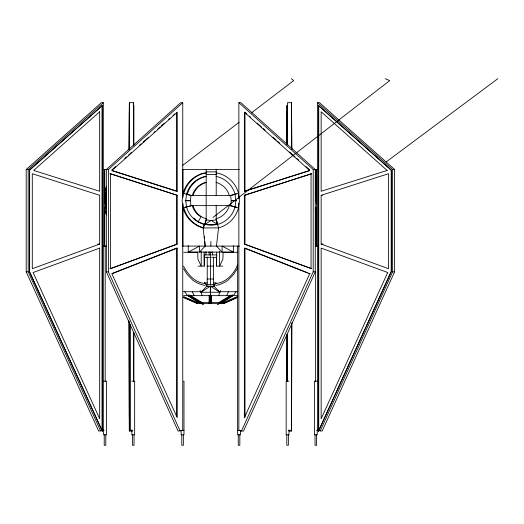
<?xml version="1.0" encoding="UTF-8"?>
<svg xmlns="http://www.w3.org/2000/svg" width="524" height="524" viewBox="0 0 524 524"><rect width="100%" height="100%" fill="white"/><g stroke="black" fill="none" stroke-linecap="round" stroke-linejoin="round"><path stroke-width="0.79" d="M287.172 381.465L287.388 334.207M289.058 431.069L291.482 431.069L291.953 322.823M128.832 149.956L129.369 102.704L133.417 102.704L133.404 145.22M133.378 105.966L133.417 102.704M222.68 266.12L216.55 266.12L216.766 252.28M210.805 246.09L210.91 241.4M132.579 431.069L129.343 431.069L129.369 321.906M104.525 203.043L104.846 193.284A28.276 14.141 90 0 1 106.261 186.465M106.588 211.041A28.276 14.141 -90 0 1 106.077 207.923L105.593 200.607L106.077 193.284A28.276 14.141 90 0 1 106.588 190.166M316.247 203.856L315.979 193.284A28.276 14.141 90 0 0 315.304 189.4M205.395 172.986L203.096 173.287A28.276 28.276 0 0 0 183.099 193.284L182.136 200.607L183.099 207.923A28.276 28.276 0 0 0 203.096 227.92L205.166 246.09L199.52 252.077L199.52 246.09L188.234 252.077L188.234 245.632M193.749 218.056A24.68 24.68 0 0 0 204.812 224.449L211.198 225.287L217.584 224.449A24.68 24.68 0 0 0 235.04 206.993L236.258 207.157L230.606 205.637L191.005 205.637L190.363 200.443L191.005 195.57L230.606 195.57L235.551 194.247M216.071 182.418A18.831 18.831 0 0 1 229.388 195.734L230.606 195.57L231.248 200.764L230.606 205.637L229.388 205.48A18.831 18.831 0 0 1 216.071 218.79L218.521 227.92L216.451 246.09L222.091 252.077L222.091 246.09L233.383 252.077L233.383 245.632M235.04 206.993L235.879 200.607L235.04 194.214A24.68 24.68 0 0 0 216.019 176.398M206.391 176.254A24.68 24.68 0 0 0 186.57 194.214L185.732 200.607L186.57 206.993A24.68 24.68 0 0 0 198.072 221.98L204.026 224.449L203.096 227.92L218.521 227.92A28.276 28.276 0 0 0 238.512 207.923L239.475 200.607L238.512 193.284A28.276 28.276 0 0 0 218.521 173.287L216.216 172.986M237.608 264.581C234.287 273.777 226.185 282.488 215.98 283.517M218.816 295.647L219.589 292.51M188.575 295.064L188.417 295.647L201.046 303.619L188.208 295.647L188.575 295.064L188.575 295.647M204.439 225.837L206.135 219.497M204.858 224.829L206.181 219.883L206.181 169.501M238.859 202.912L238.859 430.322L241.472 431.069L313.208 271.818L313.208 169.501L238.859 102.704L238.859 198.838M238.859 102.704L240.916 102.704L315.265 169.501L315.265 271.818L243.522 431.069L241.472 431.069M244.374 417.635L309.684 273.783L244.374 248.114L244.374 417.635L244.99 417.635M318.5 431.16L391.179 271.478L391.179 170.189L318.5 105.56L318.5 431.16L391.415 271.478L391.415 170.189L318.5 105.56M320.157 431.069L392.64 271.818L392.64 169.501L317.518 102.704L317.518 430.322L322.149 431.069L394.624 271.818L394.624 169.501L319.509 102.704L317.518 102.704M226.65 295.647L228.51 291.724M203.096 227.92L204.812 224.449L206.181 219.883L211.054 220.525L216.216 219.883L217.584 224.449L204.812 224.449L211.054 220.525M198.072 221.98L201 216.91A18.831 18.831 0 0 1 192.223 205.48L185.352 207.157L186.57 206.993M237.66 268.006L233.652 274.484L228.058 280.17A29.822 29.822 0 0 1 215.901 285.436M212.593 286.405L213.995 286.189L216.045 282.881L213.628 282.881M188.109 295.064L187.743 295.647L200.581 303.619M183.662 296.643L197.633 302.617L196.801 303.2L183.295 297.416M233.377 295.647L236.003 291.724M220.244 303.619L233.088 295.647L232.722 295.064M237.529 297.416L223.656 303.619L197.168 303.619L196.801 303.2M183.387 291.724L201.046 291.724L200.044 290.774L200.961 292.254L206.836 286.189L206.836 284.558L204.786 282.881L207.196 282.881M200.961 292.254L210.412 286.189L219.864 292.254L219.779 291.724L220.781 290.774L219.864 292.254L200.961 292.254L202.696 290.597M102.73 169.501L108.403 169.501L182.752 102.704L182.752 197.207M26.2 169.501L101.315 102.704L103.307 102.704L103.307 430.322L98.682 431.069L26.2 271.818L26.2 169.501L28.191 169.501L103.307 102.704M29.41 170.189L102.324 105.56L102.324 431.16L29.41 271.478L29.41 170.189L102.324 105.56M111.92 169.907L115.581 166.639M124.738 158.484L126.572 156.853M128.4 155.222L131.452 152.504M139.391 145.436L141.218 143.805M143.052 142.174L148.541 137.281M154.036 132.389L155.255 131.301M157.698 129.127L160.141 126.952M161.359 125.865L164.412 123.147M168.689 119.341L169.907 118.254M172.959 115.535L174.787 113.905M497.8 78.718L386.168 161.955M206.836 284.558L213.995 284.558L216.045 282.881M213.006 217.427L389.732 80.598L385.192 78.718M182.679 165.388L239.154 122.249M251.487 112.83L293.682 80.598L291.409 78.718M237.529 297.219L223.198 303.619L223.198 302.617L237.896 296.329M112.07 273.489L176.621 248.114L176.621 416.816M109.935 268.707L177.236 244.073L177.236 195.308L110.551 173.706L110.551 268.707L177.236 244.073M99.671 244.073L32.298 268.707L32.298 173.706L99.671 195.308L99.671 244.073L97.674 244.073M244.374 195.308L311.675 173.706L244.374 195.308L244.374 244.073L311.675 268.707L244.374 244.073M321.153 195.308L388.526 173.706L388.526 268.707L321.153 244.073L321.153 195.308L322.483 195.308M244.374 191.267L309.684 170.451L244.374 112.274L244.374 191.267L309.52 170.693M182.752 102.704L180.695 102.704L106.352 169.501L106.352 271.818L178.088 431.069L182.752 430.322L182.752 203.725M183.099 207.923L192.223 205.48M229.388 195.734L238.512 193.284M206.181 172.986L203.882 173.287A28.276 28.276 0 0 0 183.885 193.284M235.04 194.214L236.258 194.057M213.589 279.017L207.235 279.017M213.589 266.12L207.235 266.12M291.94 149.438L291.455 102.704L287.414 102.704L287.414 145.063M133.404 105.56L133.889 105.56L133.889 145.22M286.942 144.414L286.942 105.56L287.427 105.56M244.374 112.274L244.99 112.274L246.824 113.905M182.136 169.501L239.475 169.501M313.208 169.501L318.094 169.501M392.64 169.501L394.624 169.501M206.181 171.865L216.216 171.865M206.181 174.492L216.216 174.492M177.236 191.267L111.926 170.451L177.236 112.274L177.236 191.267L176.621 191.267L176.621 112.274M104.361 193.284L106.47 193.284L105.986 200.607L106.47 207.923L104.361 207.923M315.232 193.284L316.463 193.284M109.935 173.706L177.236 195.308M185.241 200.443L190.363 200.443M231.248 200.443L236.37 200.443M104.361 200.607L105.593 200.607M315.232 200.607L316.463 200.607M185.241 200.764L190.363 200.764M231.248 200.764L236.37 200.764M315.232 207.923L316.463 207.923M321.153 244.073L323.151 244.073M102.828 246.09L106.68 246.09M182.136 246.09L239.475 246.09M315.638 246.09L317.708 246.09M188.234 252.077L233.383 252.077M183.701 252.28L197.712 252.28L197.928 259.197L201.216 266.12L201.216 251.461M206.443 252.28L204.065 252.28L204.281 266.12L198.144 266.12M208.827 252.28L212.796 252.28M237.85 252.28L223.113 252.28L222.897 259.197L219.615 266.12L219.615 251.461M205.139 254.906L210.006 254.906M211.611 254.906L216.471 254.906M205.139 257.33L210.006 257.33M211.611 257.33L216.471 257.33M29.41 271.478L102.324 431.16M26.2 271.818L28.191 271.818L100.667 431.069M106.352 271.818L108.403 271.818L180.138 431.069M313.208 271.818L315.265 271.818M392.64 271.818L394.624 271.818M204.393 282.259L206.836 286.189L213.995 286.189L219.864 292.254L218.128 290.597M219.779 291.724L237.438 291.724M183.662 295.647L237.798 295.647M197.168 302.617L200.581 302.617L200.214 303.2L202.015 303.2L202.166 303.619L202.166 302.617L189.695 295.064L189.537 295.647L202.015 303.2L202.166 302.617L209.292 302.617L209.292 303.619L209.292 295.064L209.142 303.2L211.683 303.2L211.532 295.064L211.532 303.619L211.532 302.617L218.659 302.617L231.136 295.064L231.287 295.647L218.659 303.619L218.659 302.617L218.809 303.2L220.611 303.2L220.244 302.617L223.656 302.617M224.023 303.2L223.198 302.617M202.762 303.344L203.253 303.344M202.146 304.621L203.581 304.621M217.244 304.621L218.678 304.621M103.641 381.164L106.424 381.164L106.424 434.809L103.595 434.809L103.595 429.935M131.878 381.164L134.655 381.164L134.655 434.809L131.825 434.809L131.825 429.935M183.57 381.164L183.983 381.164L183.983 434.809L181.153 434.809L181.153 430.748M288.953 381.164L286.169 381.164L286.169 434.809L288.999 434.809L288.999 429.935M317.184 381.164L314.407 381.164L314.407 434.809L317.236 434.809L317.236 429.935M102.422 430.322L104.171 430.322M129.369 430.322L132.389 430.322M181.933 430.322L183.983 430.322M237.627 430.322L239.678 430.322M288.436 430.322L291.455 430.322L291.482 431.069M316.66 430.322L318.356 430.322M205.539 182.418A18.831 18.831 0 0 0 192.223 195.734L186.059 194.247M206.836 286.189L208.231 286.405M204.845 283.517C194.948 282.652 187.802 274.452 183.518 266.12M229.388 205.48L238.512 207.923M183.099 193.284L192.223 195.734M112.09 170.693L175.841 191.018M307.261 272.591L244.99 248.114L244.99 416.816M308.78 273.187L310.3 273.783M183.295 297.219L197.633 303.619L197.633 302.617M211.342 220.525L217.584 224.449M249.267 116.079L250.485 117.166M257.199 123.147L261.469 126.952M263.303 128.583L265.131 130.214M273.07 137.281L276.122 140M277.34 141.087L279.783 143.262M289.549 151.96L295.045 156.853M296.872 158.484L298.706 160.115M306.029 166.639L309.691 169.907M184.821 291.724L187.448 295.647M232.256 295.064L232.623 295.647L219.779 303.619L232.407 295.647L232.256 295.064L232.256 295.647M183.564 268.655L187.173 274.484L192.773 280.17A29.822 29.822 0 0 0 204.93 285.436M192.321 291.724L194.175 295.647M217.539 224.829L216.216 219.883L216.216 205.238M201.242 292.51L202.009 295.647M204.491 236.612L204.602 238.191M204.825 241.354L205.166 246.09M286.942 105.56L287.381 144.008M287.342 144.369L286.969 111.769L286.969 144.297M128.832 320.819L129.343 431.069M318.736 105.56L318.736 431.16M316.607 434.809L316.607 445.282L315.035 445.282L315.035 434.809M316.463 169.501L316.463 246.09M316.07 169.501L316.07 193.284M316.07 207.923L316.07 246.09M315.638 271.36L315.638 381.413M311.06 173.706L311.06 268.707M291.455 102.704L291.514 148.921M291.514 323.911L291.455 430.322M288.37 434.809L288.37 445.282L286.798 445.282L286.798 434.809M287.414 334.947L287.414 381.413M286.969 334.659L286.969 381.203M286.942 334.96L286.942 381.426M244.99 112.274L244.99 191.267M244.99 195.308L244.99 244.073M240.457 430.748L240.457 434.809L237.627 434.809L237.627 246.09M239.828 434.809L239.828 445.282L238.256 445.282L238.256 434.809M216.55 257.16L216.55 266.12M216.216 169.501L216.216 195.57M213.995 284.558L213.995 286.189M213.589 257.12L213.589 283.766M212.423 252.077L212.423 254.906M210.497 289.883L210.497 292.254L210.412 286.189L210.327 292.254L210.327 289.883M210.412 252.28L210.412 284.139M210.412 292.51L210.412 296.577M209.187 252.077L209.187 254.906M207.235 257.12L207.235 283.766M205.958 252.077L205.958 254.906M204.281 254.716L204.281 266.12M183.354 434.809L183.354 445.282L181.782 445.282L181.782 434.809M182.922 169.501L182.922 197.332M182.922 203.856L182.922 246.09M176.621 195.308L176.621 244.073M134.026 434.809L134.026 445.282L132.454 445.282L132.454 434.809M133.889 332.511L133.889 381.426M133.417 332.504L133.404 381.426M130.594 324.349L130.594 430.322M129.369 102.704L129.369 149.137M129.317 112.274L129.317 148.921M129.317 322.28L129.317 417.635M108.403 169.501L108.403 271.818M105.986 193.284L105.986 207.923M105.796 434.809L105.796 445.282L104.224 445.282L104.224 434.809M105.593 193.284L105.593 207.923M105.186 246.09L105.186 381.413M104.754 169.501L104.754 193.284M104.754 207.923L104.754 246.09M104.361 169.501L104.361 246.09M102.088 105.56L102.088 431.16M29.645 170.189L29.645 271.478M28.191 169.501L28.191 271.818M187.356 194.214A24.68 24.68 0 0 1 206.377 176.398M203.882 227.92A28.276 28.276 0 0 1 183.885 207.923M206.325 218.79A18.831 18.831 0 0 1 193.009 205.48M193.009 195.734A18.831 18.831 0 0 1 206.325 182.418M106.654 214.742A28.276 14.141 90 0 1 105.913 211.807M106.261 214.742A28.276 14.141 -90 0 1 104.846 207.923M315.979 207.923A28.276 14.141 90 0 1 315.304 211.807M315.474 208.709A28.276 14.141 -90 0 1 315.219 210.268M105.756 190.166A28.276 14.141 -90 0 1 106.084 188.647M210.412 295.064L210.412 303.619L210.412 295.064M387.714 272.519L321.153 418.761L321.153 248.114L387.714 272.519M99.671 111.769L33.693 170.451L99.671 191.267L99.671 111.769M177.236 248.114L111.926 273.783L177.236 417.635L177.236 248.114M99.671 248.114L33.117 272.519L99.671 418.761L99.671 248.114M387.138 170.451L321.153 191.267L321.153 111.769L387.138 170.451"/></g></svg>
